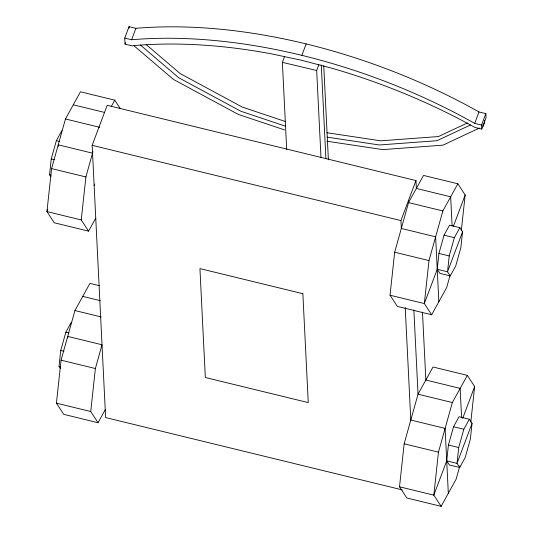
<?xml version="1.0" encoding="UTF-8"?>
<svg xmlns="http://www.w3.org/2000/svg" width="533" height="533" viewBox="0 0 533 533"><rect width="100%" height="100%" fill="white"/><g stroke="black" fill="none" stroke-linecap="round" stroke-linejoin="round"><path stroke-width="0.8" d="M50.895 176.843L49.549 174.784L51.255 158.941L56.365 140.659L61.888 130.645M120.358 108.712L114.762 100.157L80.45 91.789L65.466 118.966L51.588 168.588L46.944 211.588L54.266 222.774L88.578 231.142L95.753 218.124M60.376 368.423L59.023 366.364L60.735 350.521L65.845 332.239L71.369 322.225M105.234 409.704L98.052 422.722L63.747 414.354L56.425 403.168L61.062 360.168L74.94 310.546L89.93 283.369L99.504 285.708M88.578 231.142L81.256 219.949L85.893 176.956L92.982 151.619M98.052 422.722L90.737 411.529L95.374 368.53L102.016 344.764L67.711 336.403L67.791 338.029M450.158 275.061L446.654 287.593L431.663 314.77L397.351 306.408L390.036 295.222L394.673 252.222L408.551 202.6L423.542 175.424L457.847 183.785L465.169 194.971L461.331 230.529M459.852 465.855L456.128 479.174L441.144 506.35L406.832 497.989L399.517 486.796L404.154 443.802L418.032 394.18L433.016 367.004L467.328 375.365L474.643 386.552L470.812 422.109M457.847 183.785L442.863 210.961L428.985 260.584L424.341 303.583L431.663 314.77M450.225 275.914L447.527 271.797L437.233 269.285L439.932 273.409L450.225 275.914L455.748 265.9L460.858 247.625L462.571 231.782L459.872 227.658L449.579 225.153L444.056 235.16L438.945 253.441L437.233 269.285L424.341 303.583L390.036 295.222M459.872 227.658L454.349 237.671L449.239 255.953L447.527 271.797L462.571 231.782M467.328 375.365L452.337 402.542L438.459 452.164L433.822 495.164L441.144 506.35M459.706 467.494L457.008 463.37L446.714 460.865L449.412 464.989L459.706 467.494L465.222 457.481L470.339 439.199L472.045 423.362L469.353 419.238L459.06 416.726L453.536 426.74L448.426 445.022L446.714 460.865L433.822 495.164L399.517 486.796M469.353 419.238L463.83 429.252L458.713 447.533L457.008 463.37L472.045 423.362M47.823 209.249L46.944 211.588L81.256 219.949M124.742 38.083L129.039 26.65L135.902 28.322A369.196 195.098 20.6 0 1 478.994 111.95L485.856 113.629L486.056 117.66L481.759 129.093L474.896 127.42A369.216 195.105 20.6 0 0 331.526 68.131L301.658 60.289L271.89 53.94A369.216 195.105 20.6 0 0 131.904 45.805L125.042 44.132L124.742 38.083L131.604 39.755A369.196 195.098 20.6 0 1 474.696 123.383L481.559 125.055L481.759 129.093M125.042 44.132L125.581 42.707M131.604 39.755L135.902 28.322M402.275 489.88L105.621 417.566L92.149 145.322L107.193 105.307L415.973 180.574L416.36 188.442L450.671 196.804L452.117 226.025M94.148 185.657L94.727 184.118M286.687 149.393L282.377 62.348L284.529 56.631M301.851 55.352L306.149 43.919M320.993 157.708L316.675 70.509L318.827 64.793M438.846 301.751L435.628 236.819L401.322 228.45L400.929 220.589L415.973 180.574M474.696 123.383L478.994 111.95M481.559 125.055L485.856 113.629M453.45 226.152L465.169 194.971M462.631 418.512L474.643 386.552M111.17 106.667L114.762 100.157M467.428 122.956L438.432 136.548L380.762 140.825L326.936 132.737M470.439 125.022L436.98 140.699L379.316 144.976L327.115 137.134M479.453 128.033L442.93 145.156L382.761 149.62L326.896 141.218M282.377 62.348L316.675 70.509M73.274 104.808L104.388 112.396M65.466 118.966L99.771 127.334M442.863 210.961L408.551 202.6L408.451 200.581M92.149 145.322L400.929 220.589M56.365 140.659L59.536 141.432M444.056 235.16L454.349 237.671M92.542 153.184L58.23 144.823L58.31 146.448M51.255 158.941L54.419 159.713M438.945 253.441L449.239 255.953M51.588 168.588L85.893 176.956M394.673 252.222L428.985 260.584M49.549 174.784L51.128 175.17M82.748 296.388L100.304 300.665M74.94 310.546L101.27 316.968M452.337 402.542L418.032 394.18L413.855 309.826M65.845 332.239L69.01 333.012M453.536 426.74L463.83 429.252M60.735 350.521L63.9 351.294M448.426 445.022L458.713 447.533M61.062 360.168L95.374 368.53M404.154 443.802L438.459 452.164M59.023 366.364L60.609 366.751M56.425 403.168L90.737 411.529M285.501 121.564L242.229 107.053L180.207 73.601L146.135 44.532M285.628 126.241L240.776 111.21L178.762 77.758L140.266 44.912M284.575 129.919L238.231 114.388L173.525 79.484L134.003 45.765M484.437 120.485L484.63 122.137L483.178 126.288L482.991 124.642M461.591 417.605L460.146 388.384L425.84 380.022L422.482 312.145M448.32 493.331L445.108 428.399L410.796 420.031L405.227 307.461M323.744 65.839L328.388 159.8M321.266 64.899L325.91 158.861M129.039 26.65L129.119 28.162M302.864 293.696L199.935 268.605L205.325 377.504L308.254 402.595L302.864 293.696"/></g></svg>
